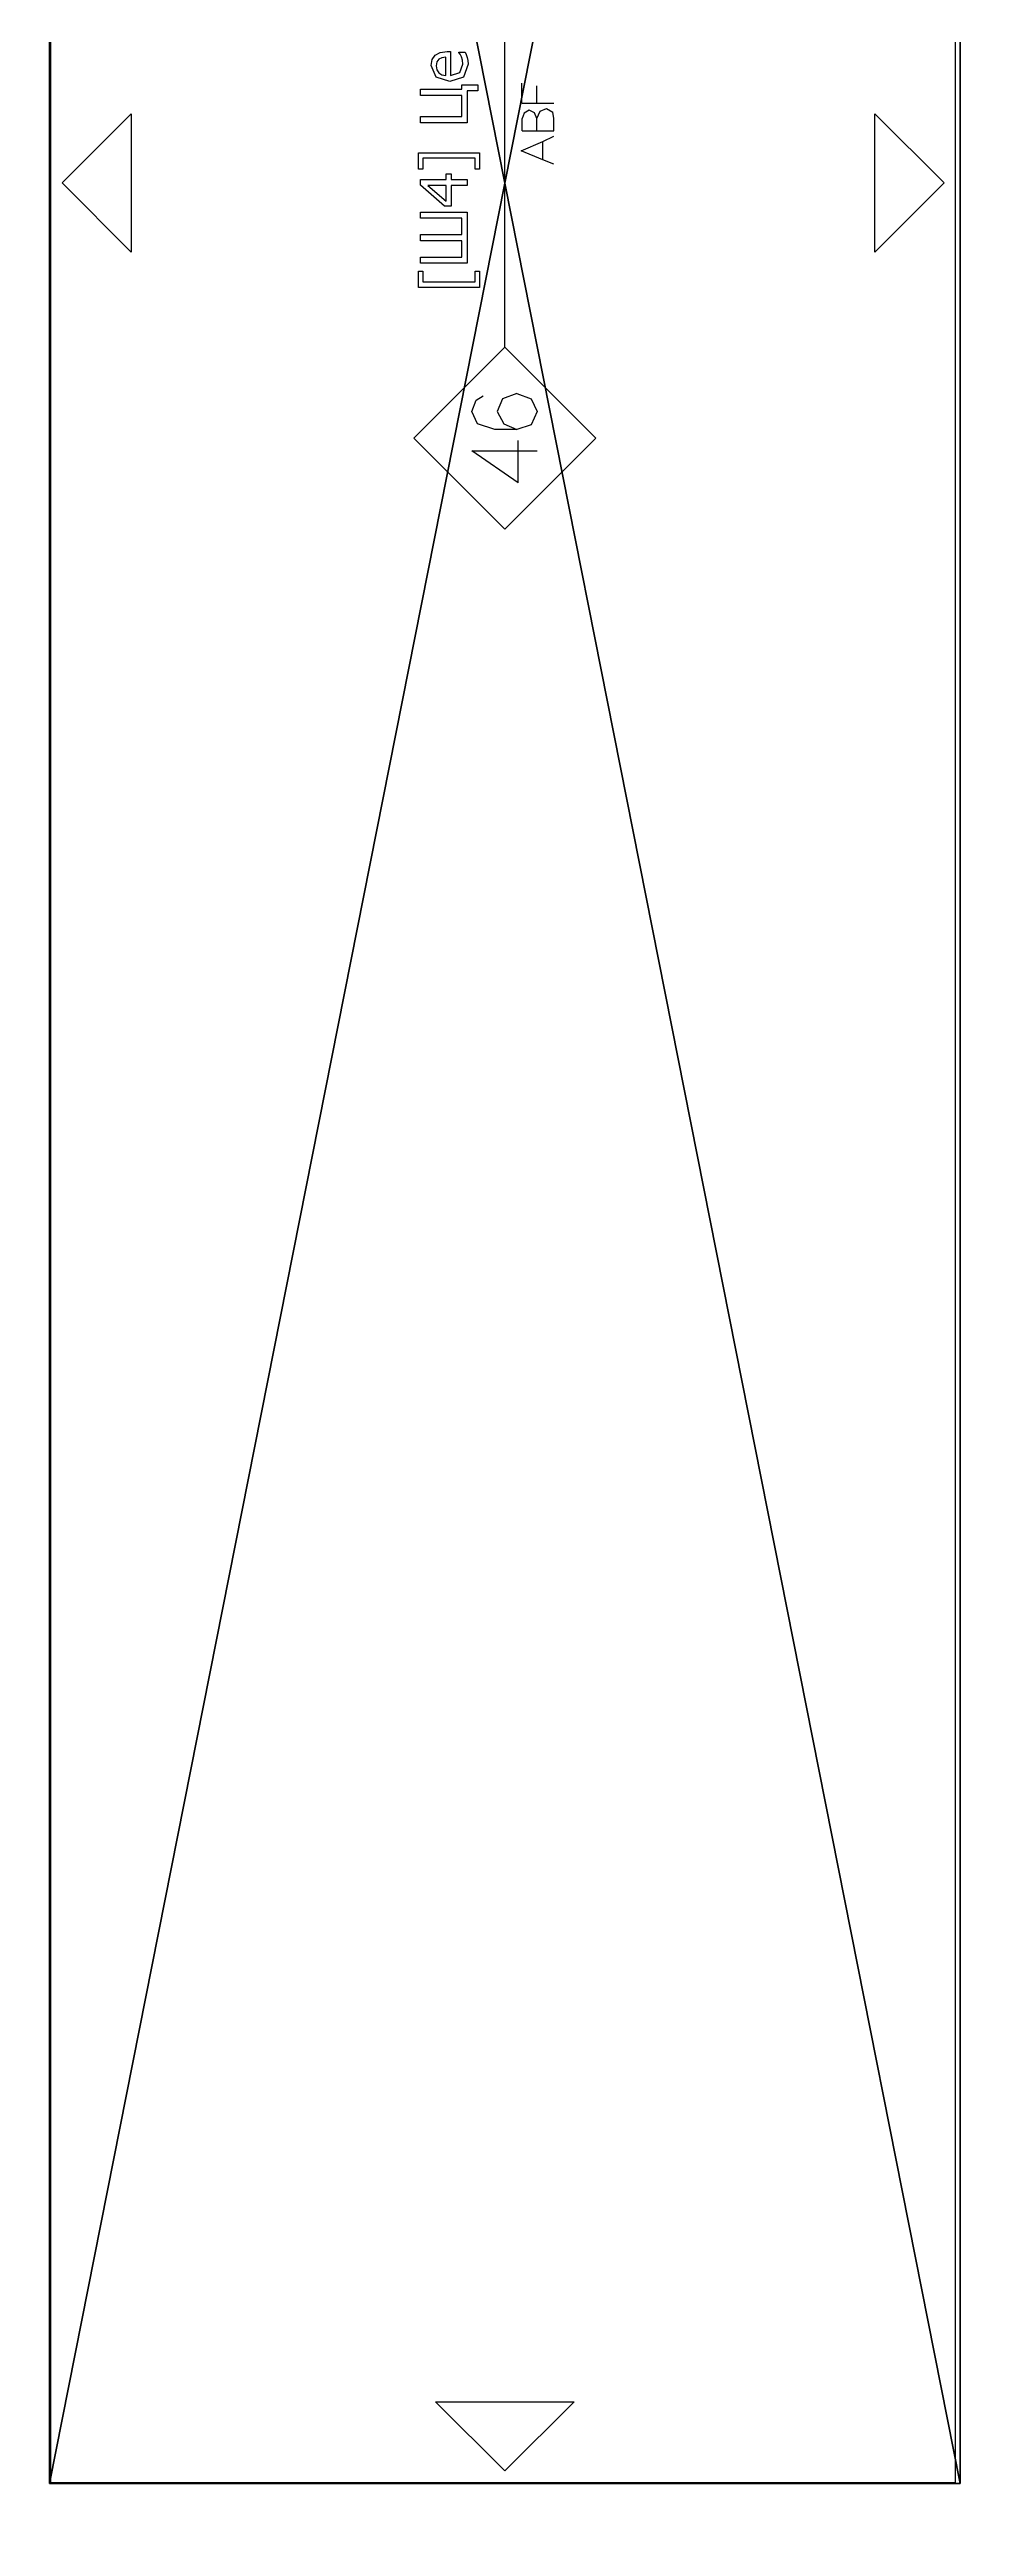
# Model space of a CAD drawing. Header units: millimetres. Extents: x -70178 to 17, y -3145 to 2055.
# Drawn here: x -20250 to -19845, y -19 to 1070 of the extents above; entities that cross this region are included whole.
import ezdxf

# ---------------------------------------------------------------- set-up
doc = ezdxf.new("R2010")
doc.units = ezdxf.units.MM
doc.header["$LTSCALE"] = 25.4
doc.layers.get('0').update_dxf_attribs({"true_color": 0xffffff})
for name, color, linetype, true_color in [('ABF_cuttingLines', 34, 'Continuous', 0xaa4400), ('ABF_edgeBanding', 32, 'Continuous', 0xcc6600), ('ABF_Label', 253, 'Continuous', 0x9999cc), ('DEPTH3.0-ARTICLE46331', 134, 'Continuous', 0x009987)]:
    doc.layers.add(name, color=color, linetype=linetype, true_color=true_color)

# ---------------------------------------------------------------- blocks, each defined once
blk = doc.blocks.new('Group66#1')
at = {"layer": 'DEPTH3.0-ARTICLE46331', "color": 0}
for centre in [(-37, 16), (-37, -16)]:
    blk.add_circle(centre, 1, dxfattribs=at)
blk = doc.blocks.new('_____#172')
at = {"color": 0}
ref = blk.add_blockref('Group66#1', (292.2, 901.5, 18), dxfattribs=dict(at, rotation=180))
ref.add_attrib('Skp_GroupInstanceName', '_ABF_hingeMountingPlate', (0, 0), dxfattribs={"height": 1})
blk = doc.blocks.new('Group1379#1')
at = {"layer": 'ABF_Label', "color": 0}
for p, q in [((-29.14, 7.03), (-29.14, 24.09)), ((-29.14, 24.09), (-24.58, 24.09)), ((-24.58, 22.84), (-27.6, 22.84)), ((-27.6, 22.84), (-27.6, 8.29)), ((-24.58, 24.09), (-24.58, 22.84)), ((-22.4, 10.47), (-22.4, 23.51)), ((-22.4, 23.51), (-20.67, 23.51)), ((-20.67, 23.51), (-20.67, 11.97)), ((-16.13, 11.97), (-16.13, 23.51)), ((-16.13, 23.51), (-14.39, 23.51)), ((-14.39, 23.51), (-14.39, 11.97)), ((-9.86, 11.97), (-9.86, 23.51)), ((-9.86, 23.51), (-8.12, 23.51)), ((-8.12, 23.51), (-8.12, 10.47)), ((-6.45, 16.79), (-0.62, 23.51)), ((-0.69, 21.45), (-5.08, 16.35)), ((-0.69, 16.35), (-0.69, 21.45)), ((-0.62, 23.51), (0.99, 23.51)), ((0.99, 23.51), (0.99, 16.35)), ((3.85, 22.84), (3.85, 24.09)), ((3.85, 24.09), (8.4, 24.09)), ((6.87, 22.84), (3.85, 22.84)), ((6.87, 8.29), (6.87, 22.84)), ((8.4, 24.09), (8.4, 7.03)), ((16.79, 10.47), (16.79, 23.51)), ((16.79, 23.51), (18.52, 23.51)), ((18.52, 23.51), (18.52, 11.99)), ((24.43, 11.99), (24.43, 23.51)), ((24.43, 23.51), (26.17, 23.51)), ((26.17, 23.51), (26.17, 11.99)), ((-6.45, 14.95), (-6.45, 16.79)), ((-0.69, 14.95), (-6.45, 14.95)), ((-5.08, 16.35), (-0.69, 16.35)), ((-0.69, 10.47), (-0.69, 14.95)), ((0.99, 16.35), (2.54, 16.35)), ((2.54, 14.95), (0.99, 14.95)), ((0.99, 14.95), (0.99, 10.47)), ((2.54, 16.35), (2.54, 14.95)), ((28.27, 15.3), (29.52, 19.11)), ((29.56, 11.56), (28.27, 15.3)), ((29.52, 19.11), (32.8, 20.52)), ((30.19, 17.54), (29.94, 16.45)), ((29.94, 16.45), (35.12, 16.45)), ((36.72, 15.19), (29.94, 15.19)), ((29.94, 15.19), (30.8, 12.58)), ((30.75, 18.39), (30.19, 17.54)), ((31.58, 18.97), (30.75, 18.39)), ((32.7, 19.16), (31.58, 18.97)), ((33.82, 18.97), (32.7, 19.16)), ((32.8, 20.52), (34.41, 20.26)), ((34.56, 18.41), (33.82, 18.97)), ((34.41, 20.26), (35.63, 19.44)), ((34.96, 17.6), (34.56, 18.41)), ((35.12, 16.45), (34.96, 17.6)), ((35.63, 19.44), (36.44, 18.06)), ((36.44, 18.06), (36.72, 16.08)), ((36.72, 16.08), (36.72, 15.19)), ((-83.68, -3.77), (-74.77, 9.2)), ((-74.77, 9.2), (-74.77, -3.77)), ((-68.82, 2.79), (-67.2, 7.63)), ((-67.2, 7.63), (-63.76, 9.2)), ((-63.76, 9.2), (-60.65, 7.97)), ((-60.65, 7.97), (-59.39, 6.01)), ((-24.58, 7.03), (-29.14, 7.03)), ((-27.6, 8.29), (-24.58, 8.29)), ((-24.58, 8.29), (-24.58, 7.03)), ((-8.12, 10.47), (-22.4, 10.47)), ((-20.67, 11.97), (-16.13, 11.97)), ((-14.39, 11.97), (-9.86, 11.97)), ((0.99, 10.47), (-0.69, 10.47)), ((3.85, 7.03), (3.85, 8.29)), ((3.85, 8.29), (6.87, 8.29)), ((8.4, 7.03), (3.85, 7.03)), ((25.75, 10.47), (16.79, 10.47)), ((18.52, 11.99), (24.43, 11.99)), ((25.75, 7.51), (25.75, 10.47)), ((27.4, 7.51), (25.75, 7.51)), ((26.17, 11.99), (27.4, 11.99)), ((27.4, 11.99), (27.4, 7.51)), ((33.19, 10.24), (29.56, 11.56)), ((30.8, 12.58), (33.17, 11.68)), ((33.17, 11.68), (34.24, 11.8)), ((34.18, 10.31), (33.19, 10.24)), ((35.05, 10.51), (34.18, 10.31)), ((34.24, 11.8), (35.18, 12.11)), ((35.82, 10.78), (35.05, 10.51)), ((35.18, 12.11), (35.93, 12.5)), ((36.54, 11.06), (35.82, 10.78)), ((35.93, 12.5), (36.44, 12.86)), ((36.44, 12.86), (36.54, 12.86)), ((36.54, 12.86), (36.54, 11.06)), ((-68.82, -3.33), (-68.82, 2.79)), ((-67.25, 0.3), (-68.82, -3.33)), ((-63.76, 2.1), (-67.25, 0.3)), ((-60.28, 0.69), (-63.76, 2.1)), ((-58.78, -3.33), (-60.28, 0.69)), ((-45.83, 0), (78.85, 0)), ((-83.68, -3.77), (-74.77, -3.77)), ((-74.77, -3.77), (-71.83, -3.77)), ((-74.77, -3.77), (-74.77, -9.05)), ((-67.48, -7.37), (-68.82, -3.33)), ((-58.78, -3.33), (-60.24, -7.37)), ((6.49, -10.57), (8.95, -4.58)), ((8.95, -4.58), (11.61, -10.57)), ((14.53, -4.88), (17.96, -4.88)), ((14.53, -4.88), (14.53, -8.98)), ((19.51, -5.38), (17.96, -4.88)), ((20.29, -6.84), (19.51, -5.38)), ((19.55, -8.25), (20.29, -6.84)), ((22.27, -4.79), (22.27, -8.97)), ((22.27, -4.79), (27.81, -4.79)), ((-63.76, -9.05), (-67.48, -7.37)), ((-60.24, -7.37), (-63.76, -9.05)), ((5.21, -13.72), (6.49, -10.57)), ((6.49, -10.57), (11.61, -10.57)), ((11.61, -10.57), (13.01, -13.72)), ((14.53, -8.98), (14.53, -13.72)), ((14.53, -8.98), (17.96, -8.98)), ((14.53, -13.72), (17.96, -13.72)), ((17.96, -8.98), (19.55, -8.25)), ((17.96, -8.98), (20.04, -9.9)), ((17.96, -13.72), (19.76, -13.36)), ((20.74, -11.59), (19.76, -13.36)), ((20.04, -9.9), (20.74, -11.59)), ((22.27, -8.97), (27.09, -8.97)), ((22.27, -8.97), (22.27, -13.72))]:
    blk.add_line(p, q, dxfattribs=at)
blk.add_polyline3d([(-45.83, 0, 0), (-71.23, -25.4, 0), (-96.63, 0, 0), (-71.23, 25.4, 0), (-45.83, 0, 0)], close=True, dxfattribs=at)
blk = doc.blocks.new('Group1504#1')
at = {"layer": 'ABF_cuttingLines', "color": 0}
blk.add_polyline3d([(-691.8, 2839.6, 0), (-691.8, 818.4, 0), (-294.2, 818.4, 0), (-294.2, 2839.6, 0), (-691.8, 2839.6, 0)], close=True, dxfattribs=at)
blk = doc.blocks.new('Group1505#1')
at = {"layer": 'ABF_edgeBanding', "color": 0}
for points in [[(-686.7, 1829, 0), (-656.3, 1859.4, 0), (-656.3, 1798.6, 0), (-686.7, 1829, 0)], [(-299.2, 1829, 0), (-329.7, 1798.6, 0), (-329.7, 1859.4, 0), (-299.2, 1829, 0)], [(-492.2, 823.5, 0), (-522.6, 853.9, 0), (-461.7, 853.9, 0), (-492.2, 823.5, 0)]]:
    blk.add_polyline3d(points, close=True, dxfattribs=at)
blk = doc.blocks.new('_____#173')
at = {"color": 0}
for p, q in [((-692.2, 818, 18), (-692.2, 2840, 18)), ((-692.2, 818), (-692.2, 2840)), ((-692.2, 818, 18), (-692.2, 2840, 18)), ((-692.2, 818), (-692.2, 2840)), ((-292.2, 2840, 18), (-292.2, 818, 18)), ((-292.2, 2840), (-292.2, 818)), ((-292.2, 2840, 18), (-292.2, 818, 18)), ((-292.2, 2840), (-292.2, 818)), ((-292.2, 818, 18), (-692.2, 818, 18)), ((-292.2, 818), (-692.2, 818)), ((-292.2, 818, 18), (-692.2, 818, 18)), ((-692.2, 818, 18), (-692.2, 818)), ((-292.2, 818), (-692.2, 818)), ((-692.2, 818, 18), (-692.2, 818)), ((-292.2, 818, 18), (-292.2, 818)), ((-292.2, 818, 18), (-292.2, 818))]:
    blk.add_line(p, q, dxfattribs=at)
at = {"layer": 'ABF_cuttingLines', "color": 0}
blk.add_blockref('Group1504#1', (0, 0, 18), dxfattribs=at)
at = {"layer": 'ABF_edgeBanding', "color": 0}
blk.add_blockref('Group1505#1', (0, 0, 18), dxfattribs=at)
at = {"layer": 'ABF_Label', "color": 0, "xscale": 1.574803149606299, "yscale": 1.574803149606299, "rotation": 90}
blk.add_blockref('Group1379#1', (-492.2, 1829, 18), dxfattribs=at)
at = {"color": 7, "true_color": 0xffffff}
mesh = blk.add_polyface(dxfattribs=at)
corners = [(-292.2, 818, 18), (-692.2, 2840, 18), (-692.2, 818, 18), (-292.2, 2840, 18)]
mesh.append_faces([[corners[k] for k in face] for face in [(0, 1, 2), (1, 0, 3)]], dxfattribs={"vtx0": -1, "color": 7})
at = {"color": 0}
mesh = blk.add_polyface(dxfattribs=at)
corners = [(-292.2, 2840), (-692.2, 818), (-692.2, 2840), (-292.2, 818)]
mesh.append_faces([[corners[k] for k in face] for face in [(0, 1, 2), (1, 0, 3)]], dxfattribs={"vtx0": -1, "color": 0})
mesh = blk.add_polyface(dxfattribs=at)
corners = [(-692.2, 2840, 18), (-692.2, 818), (-692.2, 818, 18), (-692.2, 2840)]
mesh.append_faces([[corners[k] for k in face] for face in [(0, 1, 2), (1, 0, 3)]], dxfattribs={"vtx0": -1, "color": 0})
mesh = blk.add_polyface(dxfattribs=at)
corners = [(-292.2, 2840), (-292.2, 818, 18), (-292.2, 818), (-292.2, 2840, 18)]
mesh.append_faces([[corners[k] for k in face] for face in [(0, 1, 2), (1, 0, 3)]], dxfattribs={"vtx0": -1, "color": 0})
mesh = blk.add_polyface(dxfattribs=at)
corners = [(-292.2, 818, 18), (-692.2, 818), (-292.2, 818), (-692.2, 818, 18)]
mesh.append_faces([[corners[k] for k in face] for face in [(0, 1, 2), (1, 0, 3)]], dxfattribs={"vtx0": -1, "color": 0})
blk = doc.blocks.new('_48501___EGGER_W_1000_ST9___2800207018__THICKNESS_18')
at = {"color": 0}
for name, p in [('_____#173', (-19557.8, -818)), ('_____#172', (-20132.2, -818))]:
    blk.add_blockref(name, p, dxfattribs=at)

msp = doc.modelspace()

# ---------------------------------------------------------------- block references
at = {"color": 0}
msp.add_blockref('_48501___EGGER_W_1000_ST9___2800207018__THICKNESS_18', (0, 0), dxfattribs=at)

doc.saveas('drawing.dxf')
